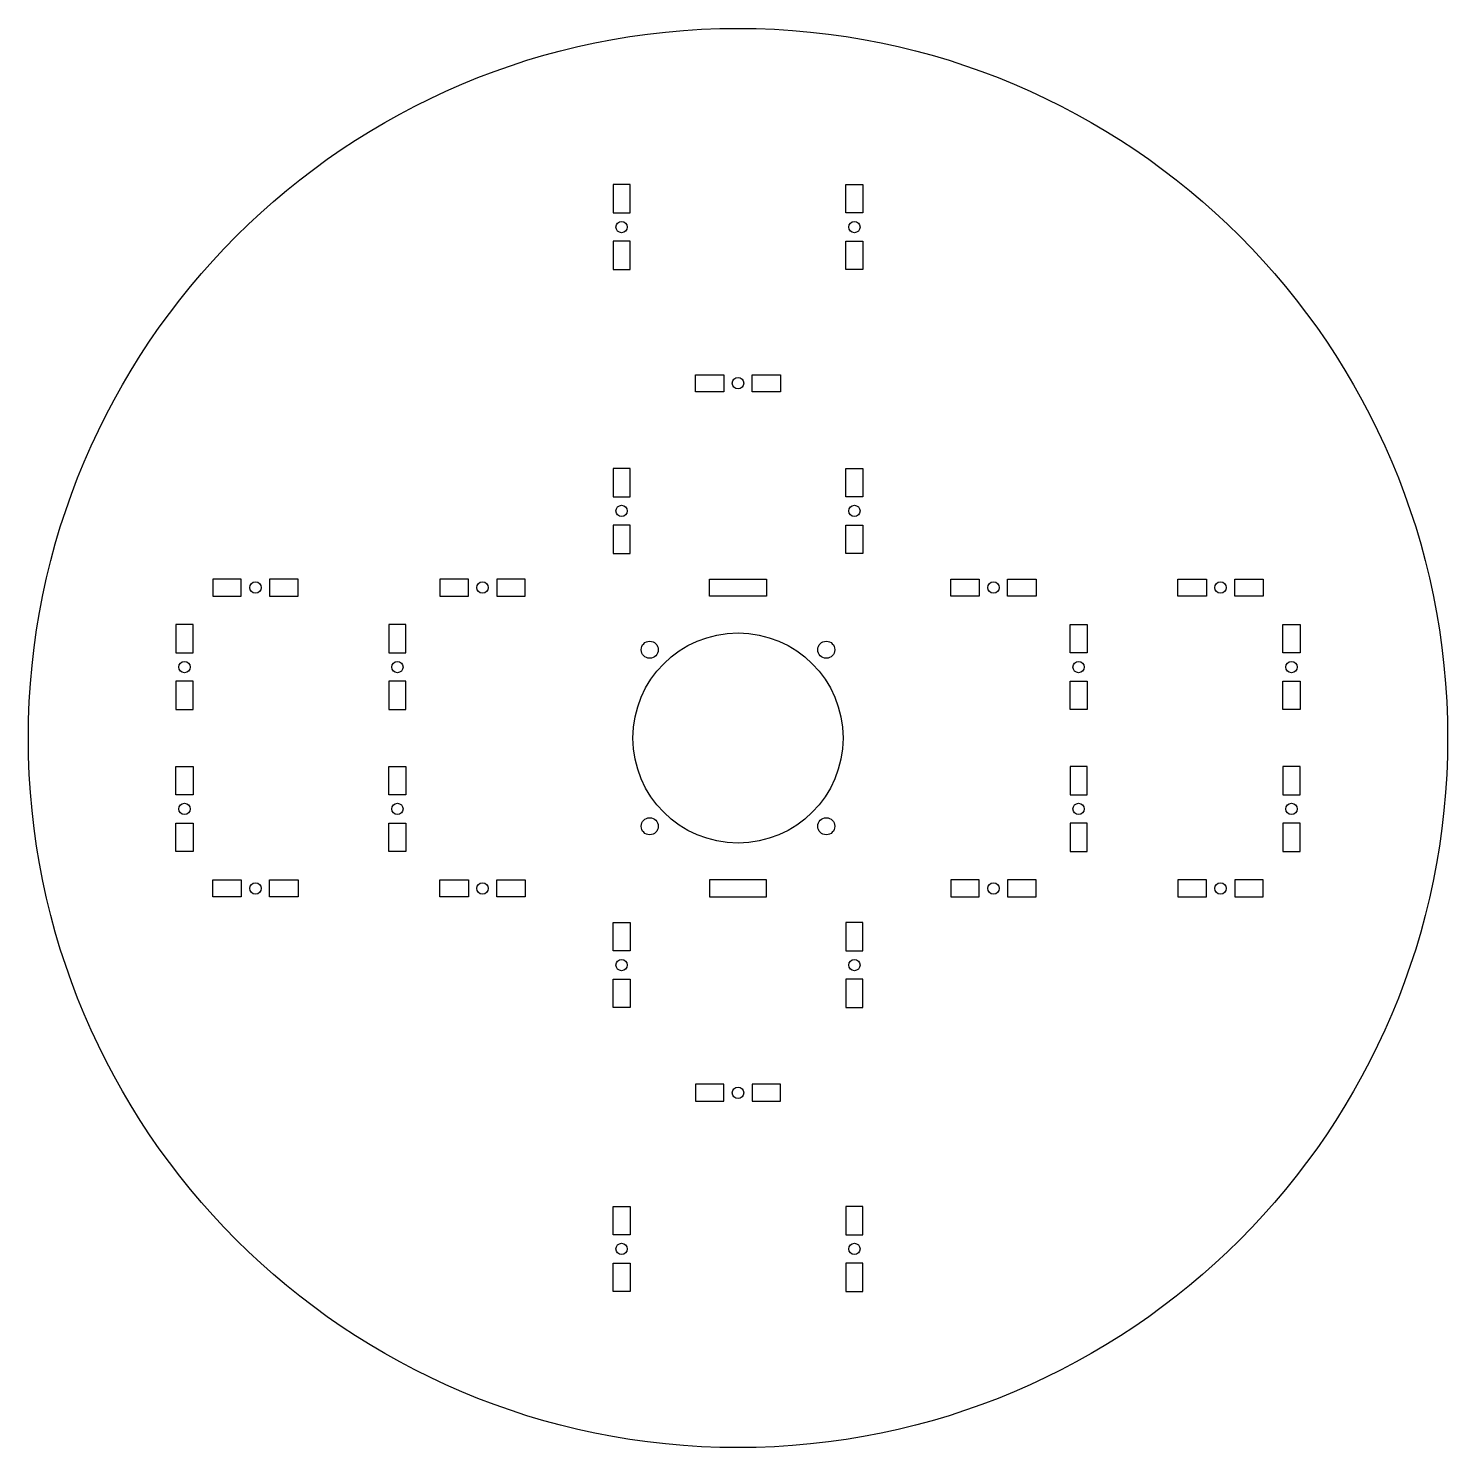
# Model space of a CAD drawing. Extents: x -250 to 250, y -250 to 250.
import ezdxf

# ---------------------------------------------------------------- set-up
doc = ezdxf.new("R2010")
doc.units = 0
doc.header["$MEASUREMENT"] = 0
doc.layers.get('0').update_dxf_attribs({"linetype": 'CONTINUOUS'})

# ---------------------------------------------------------------- blocks, each defined once
blk = doc.blocks.new('SHAPE2DVIEW')
at = {"color": 0}
for p, q in [((-38, 195), (-44, 195)), ((-44, 195), (-44, 185)), ((-38, 185), (-38, 195)), ((38, 195), (44, 195)), ((38, 185), (38, 195)), ((44, 195), (44, 185)), ((-44, 185), (-38, 185)), ((44, 185), (38, 185)), ((-38, 175), (-44, 175)), ((-44, 175), (-44, 165)), ((-38, 165), (-38, 175)), ((38, 175), (44, 175)), ((38, 165), (38, 175)), ((44, 175), (44, 165)), ((-44, 165), (-38, 165)), ((44, 165), (38, 165)), ((-15, 128), (-5, 128)), ((-15, 122), (-15, 128)), ((-5, 128), (-5, 122)), ((5, 128), (15, 128)), ((5, 122), (5, 128)), ((15, 128), (15, 122)), ((-5, 122), (-15, 122)), ((15, 122), (5, 122)), ((-38, 95), (-44, 95)), ((-44, 95), (-44, 85)), ((-38, 85), (-38, 95)), ((38, 95), (44, 95)), ((38, 85), (38, 95)), ((44, 95), (44, 85)), ((-44, 85), (-38, 85)), ((44, 85), (38, 85)), ((-38, 75), (-44, 75)), ((-44, 75), (-44, 65)), ((-38, 65), (-38, 75)), ((38, 75), (44, 75)), ((38, 65), (38, 75)), ((44, 75), (44, 65)), ((-44, 65), (-38, 65)), ((44, 65), (38, 65)), ((-175, 56), (-185, 56)), ((-185, 56), (-185, 50)), ((-175, 50), (-175, 56)), ((-155, 56), (-165, 56)), ((-165, 56), (-165, 50)), ((-155, 50), (-155, 56)), ((-95, 56), (-105, 56)), ((-105, 56), (-105, 50)), ((-95, 50), (-95, 56)), ((-75, 56), (-85, 56)), ((-85, 56), (-85, 50)), ((-75, 50), (-75, 56)), ((-10, 56), (10, 56)), ((-10, 50), (-10, 56)), ((10, 56), (10, 50)), ((75, 56), (85, 56)), ((75, 50), (75, 56)), ((85, 56), (85, 50)), ((95, 56), (105, 56)), ((95, 50), (95, 56)), ((105, 56), (105, 50)), ((155, 56), (165, 56)), ((155, 50), (155, 56)), ((165, 56), (165, 50)), ((175, 56), (185, 56)), ((175, 50), (175, 56)), ((185, 56), (185, 50)), ((-185, 50), (-175, 50)), ((-165, 50), (-155, 50)), ((-105, 50), (-95, 50)), ((-85, 50), (-75, 50)), ((10, 50), (-10, 50)), ((85, 50), (75, 50)), ((105, 50), (95, 50)), ((165, 50), (155, 50)), ((185, 50), (175, 50)), ((-192, 40), (-198, 40)), ((-198, 40), (-198, 30)), ((-192, 30), (-192, 40)), ((-117, 40), (-123, 40)), ((-123, 40), (-123, 30)), ((-117, 30), (-117, 40)), ((117, 40), (123, 40)), ((117, 30), (117, 40)), ((123, 40), (123, 30)), ((192, 40), (198, 40)), ((192, 30), (192, 40)), ((198, 40), (198, 30)), ((-198, 30), (-192, 30)), ((-123, 30), (-117, 30)), ((123, 30), (117, 30)), ((198, 30), (192, 30)), ((-192, 20), (-198, 20)), ((-198, 20), (-198, 10)), ((-192, 10), (-192, 20)), ((-117, 20), (-123, 20)), ((-123, 20), (-123, 10)), ((-117, 10), (-117, 20)), ((117, 20), (123, 20)), ((117, 10), (117, 20)), ((123, 20), (123, 10)), ((192, 20), (198, 20)), ((192, 10), (192, 20)), ((198, 20), (198, 10)), ((-198, 10), (-192, 10)), ((-123, 10), (-117, 10)), ((123, 10), (117, 10)), ((198, 10), (192, 10)), ((-198, -10), (-192, -10)), ((-198, -20), (-198, -10)), ((-192, -10), (-192, -20)), ((-123, -10), (-117, -10)), ((-123, -20), (-123, -10)), ((-117, -10), (-117, -20)), ((117, -10), (117, -20)), ((123, -10), (117, -10)), ((123, -20), (123, -10)), ((192, -10), (192, -20)), ((198, -10), (192, -10)), ((198, -20), (198, -10)), ((-192, -20), (-198, -20)), ((-117, -20), (-123, -20)), ((117, -20), (123, -20)), ((192, -20), (198, -20)), ((-198, -30), (-192, -30)), ((-198, -40), (-198, -30)), ((-192, -30), (-192, -40)), ((-123, -30), (-117, -30)), ((-123, -40), (-123, -30)), ((-117, -30), (-117, -40)), ((117, -30), (117, -40)), ((123, -30), (117, -30)), ((123, -40), (123, -30)), ((192, -30), (192, -40)), ((198, -30), (192, -30)), ((198, -40), (198, -30)), ((-192, -40), (-198, -40)), ((-117, -40), (-123, -40)), ((117, -40), (123, -40)), ((192, -40), (198, -40)), ((-185, -50), (-175, -50)), ((-185, -56), (-185, -50)), ((-175, -50), (-175, -56)), ((-165, -50), (-155, -50)), ((-165, -56), (-165, -50)), ((-155, -50), (-155, -56)), ((-105, -50), (-95, -50)), ((-105, -56), (-105, -50)), ((-95, -50), (-95, -56)), ((-85, -50), (-75, -50)), ((-85, -56), (-85, -50)), ((-75, -50), (-75, -56)), ((-10, -50), (-10, -56)), ((10, -50), (-10, -50)), ((10, -56), (10, -50)), ((75, -50), (75, -56)), ((85, -50), (75, -50)), ((85, -56), (85, -50)), ((95, -50), (95, -56)), ((105, -50), (95, -50)), ((105, -56), (105, -50)), ((155, -50), (155, -56)), ((165, -50), (155, -50)), ((165, -56), (165, -50)), ((175, -50), (175, -56)), ((185, -50), (175, -50)), ((185, -56), (185, -50)), ((-175, -56), (-185, -56)), ((-155, -56), (-165, -56)), ((-95, -56), (-105, -56)), ((-75, -56), (-85, -56)), ((-10, -56), (10, -56)), ((75, -56), (85, -56)), ((95, -56), (105, -56)), ((155, -56), (165, -56)), ((175, -56), (185, -56)), ((-44, -65), (-38, -65)), ((-44, -75), (-44, -65)), ((-38, -65), (-38, -75)), ((38, -65), (38, -75)), ((44, -65), (38, -65)), ((44, -75), (44, -65)), ((-38, -75), (-44, -75)), ((38, -75), (44, -75)), ((-44, -85), (-38, -85)), ((-44, -95), (-44, -85)), ((-38, -85), (-38, -95)), ((38, -85), (38, -95)), ((44, -85), (38, -85)), ((44, -95), (44, -85)), ((-38, -95), (-44, -95)), ((38, -95), (44, -95)), ((-15, -122), (-15, -128)), ((-5, -122), (-15, -122)), ((-5, -128), (-5, -122)), ((5, -122), (5, -128)), ((15, -122), (5, -122)), ((15, -128), (15, -122)), ((-15, -128), (-5, -128)), ((5, -128), (15, -128)), ((-44, -165), (-38, -165)), ((-44, -175), (-44, -165)), ((-38, -165), (-38, -175)), ((38, -165), (38, -175)), ((44, -165), (38, -165)), ((44, -175), (44, -165)), ((-38, -175), (-44, -175)), ((38, -175), (44, -175)), ((-44, -185), (-38, -185)), ((-44, -195), (-44, -185)), ((-38, -185), (-38, -195)), ((38, -185), (38, -195)), ((44, -185), (38, -185)), ((44, -195), (44, -185)), ((-38, -195), (-44, -195)), ((38, -195), (44, -195))]:
    blk.add_line(p, q, dxfattribs=at)
for centre, radius in [((0, 0), 250), ((-41, 180), 2), ((41, 180), 2), ((0, 125), 2), ((-41, 80), 2), ((41, 80), 2), ((-170, 53), 2), ((-90, 53), 2), ((90, 53), 2), ((170, 53), 2), ((0, 0), 37), ((-31.11, 31.11), 3), ((31.11, 31.11), 3), ((-195, 25), 2), ((-120, 25), 2), ((120, 25), 2), ((195, 25), 2), ((-195, -25), 2), ((-120, -25), 2), ((120, -25), 2), ((195, -25), 2), ((-31.11, -31.11), 3), ((31.11, -31.11), 3), ((-170, -53), 2), ((-90, -53), 2), ((90, -53), 2), ((170, -53), 2), ((-41, -80), 2), ((41, -80), 2), ((0, -125), 2), ((-41, -180), 2), ((41, -180), 2)]:
    blk.add_circle(centre, radius, dxfattribs=at)

msp = doc.modelspace()

# ---------------------------------------------------------------- block references
msp.add_blockref('SHAPE2DVIEW', (0, 0))

doc.saveas('drawing.dxf')
